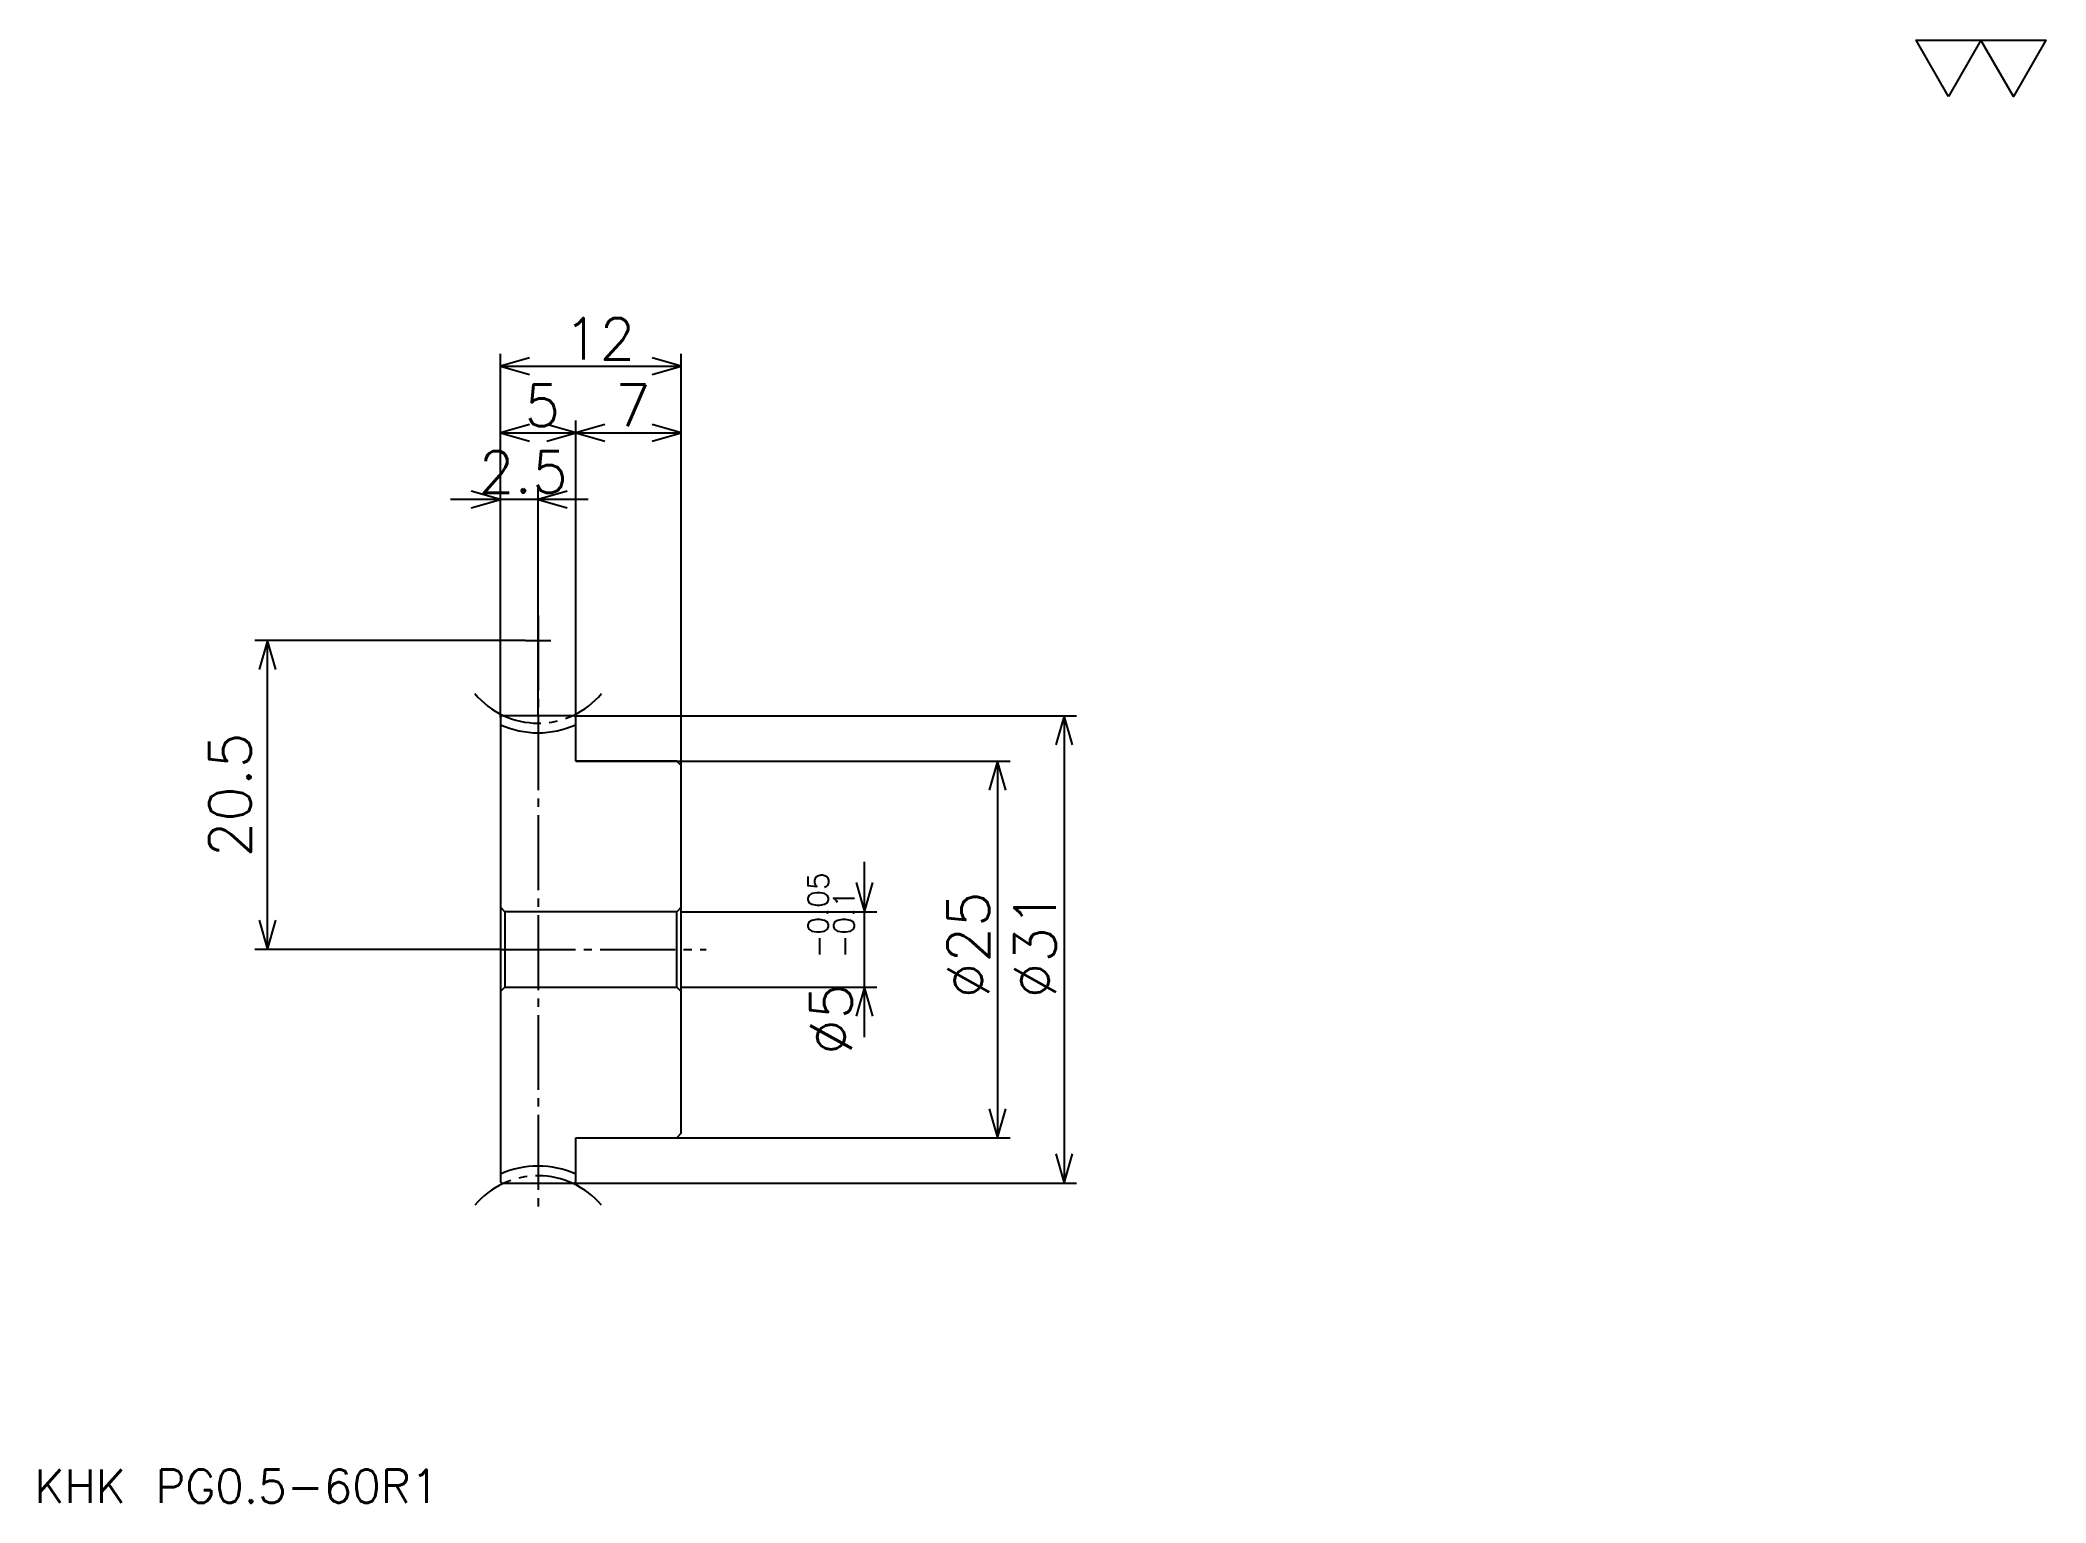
# Model space of a CAD drawing. Extents: x 6 to 139, y 6 to 103.
import ezdxf

# ---------------------------------------------------------------- set-up
doc = ezdxf.new("R2010")
doc.units = 0
doc.linetypes.add('DASHDOT', pattern=[6.626866, 4.970149, -0.552239, 0.552239, -0.552239])
doc.layers.get('0').update_dxf_attribs({"linetype": 'CONTINUOUS'})
doc.layers.add('DASHDOT', color=6, linetype='DASHDOT')
doc.styles.add('KANJI', font='TXT', dxfattribs={"bigfont": 'BIGFONT'})

msp = doc.modelspace()

# ---------------------------------------------------------------- linework, layer by layer
at = {"color": 5}
for p, q in [((36.447758, 58.298508), (36.447758, 82.320892)), ((36.447758, 81.492538), (48.447758, 81.492538)), ((48.447758, 58.298508), (48.447758, 82.320892)), ((41.447758, 58.298508), (41.447758, 77.902985)), ((36.447758, 77.074631), (41.447758, 77.074631)), ((41.447758, 77.074631), (48.447758, 77.074631)), ((38.947758, 58.298508), (38.947758, 73.485077)), ((42.261192, 72.656715), (33.134323, 72.656715)), ((38.104473, 63.298508), (20.156712, 63.298508)), ((20.985071, 42.798508), (20.985071, 63.298508)), ((36.447758, 58.198509), (36.447758, 58.298508)), ((41.347759, 58.298508), (48.447758, 58.298508)), ((41.447758, 58.198509), (41.447758, 58.298508)), ((48.447758, 58.298508), (74.6791, 58.298508)), ((48.447758, 54.998508), (48.447758, 58.298508)), ((73.850739, 58.298508), (73.850739, 27.298508)), ((41.447758, 55.298508), (48.447758, 55.298508)), ((48.447758, 55.298508), (70.261192, 55.298508)), ((69.432831, 55.298508), (69.432831, 30.298508)), ((60.597012, 36.985077), (60.597012, 48.611938)), ((48.447758, 45.298508), (61.425369, 45.298508)), ((36.447758, 42.798508), (20.156713, 42.798508)), ((48.447758, 40.298508), (61.425369, 40.298508)), ((41.447758, 30.298508), (48.447758, 30.298508)), ((48.447758, 30.298508), (70.261192, 30.298508)), ((41.347759, 27.298508), (48.447758, 27.298508)), ((48.447758, 27.298508), (74.6791, 27.298508))]:
    msp.add_line(p, q, dxfattribs=at)
at = {"color": 4}
for p, q in [((48.447758, 45.598507), (48.147758, 45.298508)), ((36.447758, 39.998508), (36.747757, 40.298508)), ((48.447758, 39.998508), (48.147758, 40.298508))]:
    msp.add_line(p, q, dxfattribs=at)
at = {"color": 7}
msp.add_lwpolyline([(132.537308, 99.402985), (130.383575, 103.136116), (138.998505, 103.136116), (136.844772, 99.402985), (134.69104, 103.136116), (132.537308, 99.402985)], dxfattribs=at)
at = {"color": 5}
for points in [[(38.380592, 82.044777), (36.447758, 81.492538), (38.380592, 80.9403)], [(46.514923, 80.9403), (48.447758, 81.492538), (46.514923, 82.044777)], [(38.380592, 77.626862), (36.447758, 77.074631), (38.380592, 76.522385)], [(39.514923, 76.522385), (41.447758, 77.074631), (39.514923, 77.626862)], [(43.380592, 77.626862), (41.447758, 77.074631), (43.380592, 76.522385)], [(46.514923, 76.522385), (48.447758, 77.074631), (46.514923, 77.626862)], [(34.514923, 72.104477), (36.447758, 72.656715), (34.514923, 73.208954)], [(40.880592, 73.208954), (38.947758, 72.656715), (40.880592, 72.104477)], [(21.53731, 61.365669), (20.985071, 63.298508), (20.432833, 61.365669)], [(74.402985, 56.365673), (73.850739, 58.298508), (73.298508, 56.365673)], [(69.985077, 53.365673), (69.432831, 55.298508), (68.8806, 53.365673)], [(60.044773, 47.231342), (60.597012, 45.298508), (61.14925, 47.231342)], [(20.432833, 44.731342), (20.985071, 42.798508), (21.53731, 44.731342)], [(61.14925, 38.365673), (60.597012, 40.298508), (60.044773, 38.365673)], [(68.8806, 32.231342), (69.432831, 30.298508), (69.985077, 32.231342)], [(73.298508, 29.231342), (73.850739, 27.298508), (74.402985, 29.231342)]]:
    msp.add_lwpolyline(points, dxfattribs=at)
at = {"color": 4}
for points in [[(38.947758, 58.298508), (36.547756, 58.298508), (36.447758, 58.198509), (36.447758, 39.998508)], [(41.447758, 55.298508), (41.447758, 58.198509), (41.347759, 58.298508), (38.947758, 58.298508)], [(41.447758, 30.298508), (48.147758, 30.298508), (48.447758, 30.598507), (48.447758, 54.998508), (48.147758, 55.298508), (41.447758, 55.298508)], [(36.447758, 45.598507), (36.747757, 45.298508), (36.747757, 40.298508), (48.147758, 40.298508), (48.147758, 45.298508), (36.747757, 45.298508)], [(36.447758, 39.998508), (36.447758, 27.398508), (36.547756, 27.298508), (38.947758, 27.298508)], [(38.947758, 27.298508), (41.347759, 27.298508), (41.447758, 27.398508), (41.447758, 30.298508)]]:
    msp.add_lwpolyline(points, dxfattribs=at)
for centre, start, end in [((38.947758, 63.298508), 245.9104933, 294.0895067), ((38.947758, 22.298508), 65.9104933, 114.0895067)]:
    msp.add_arc(centre, 6.125, start, end, dxfattribs=at)
at = {"layer": 'DASHDOT', "color": 7}
for p, q in [((38.947758, 64.955223), (38.947758, 25.64179)), ((38.104473, 63.298508), (39.791042, 63.298508)), ((36.447758, 42.798508), (50.104473, 42.798508))]:
    msp.add_line(p, q, dxfattribs=at)
for centre, start, end in [((38.947758, 63.298508), 220.00000049, 319.99999951), ((38.947758, 22.298508), 40.00000049, 139.99999951)]:
    msp.add_arc(centre, 5.485, start, end, dxfattribs=at)

# ---------------------------------------------------------------- texts
at = {"color": 7, "style": 'KANJI'}
for s, height, p in [('12', 2.761194, (40.652981, 81.934326)), ('5', 2.761194, (38.050369, 77.516418)), ('7', 2.761194, (44.050369, 77.516418)), ('2.5', 2.761194, (35.005592, 73.098511)), ('KHK PG0.5-60R1', 2.208955, (5.522388, 6.074627))]:
    msp.add_text(s, height=height, dxfattribs=at).set_placement(p)
for s, height, p in [('20.5', 2.761194, (19.880594, 48.906715)), ('0.05', 1.380597, (58.222385, 43.781372)), ('0.1', 1.380597, (59.934326, 43.781372)), ('%%c25', 2.761194, (68.8806, 39.554104)), ('%%c31', 2.761194, (73.298508, 39.554104)), ('-', 1.380597, (58.222385, 42.235104)), ('-', 1.380597, (59.934326, 42.235104)), ('%%c5', 2.761194, (59.768654, 35.80595))]:
    msp.add_text(s, height=height, rotation=90, dxfattribs=at).set_placement(p)

doc.saveas('drawing.dxf')
